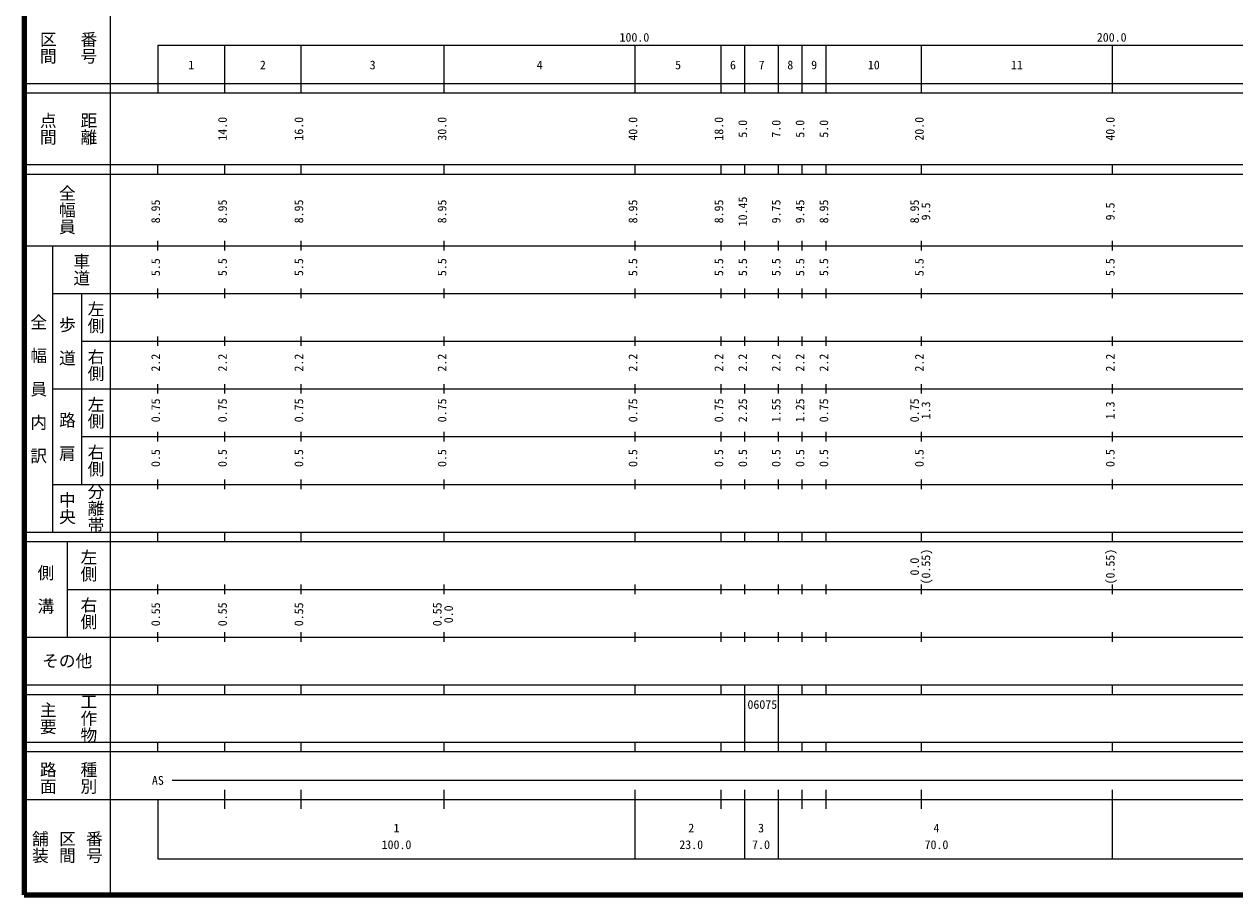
# Model space of a CAD drawing. Units: millimetres, scale not verified. Extents: x 40000 to 680000, y 20000 to 380000.
# Drawn here: x 40000 to 293634, y 20000 to 202409 of the extents above; entities that cross this region are included whole.
import ezdxf
from ezdxf.enums import TextEntityAlignment as Align

# ---------------------------------------------------------------- set-up
doc = ezdxf.new("R2010")
doc.units = ezdxf.units.MM
doc.header["$LTSCALE"] = 1000
doc.layers.add('M-TTL', color=2, linetype='Continuous', lineweight=140)
doc.layers.add('M-TTL-BAND', color=7, linetype='Continuous', lineweight=25)
doc.styles.add('@ＭＳ ゴシック', font='')
doc.styles.add('ＭＳ ゴシック', font='')
doc.styles.get('@ＭＳ ゴシック').set_extended_font_data('@MS Gothic')
doc.styles.get('ＭＳ ゴシック').set_extended_font_data('MS Gothic')

msp = doc.modelspace()

# ---------------------------------------------------------------- linework, layer by layer
at = {"layer": 'M-TTL'}
for p, q in [((40000, 380000), (40000, 20000)), ((40000, 20000), (680000, 20000))]:
    msp.add_line(p, q, dxfattribs=at)
at = {"layer": 'M-TTL-BAND'}
for p, q in [((58000, 370000), (58000, 20000)), ((68000, 198000), (579000, 198000)), ((68000, 198000), (68000, 188000)), ((82000, 188000), (82000, 198000)), ((98000, 188000), (98000, 198000)), ((128000, 188000), (128000, 198000)), ((168000, 188000), (168000, 198000)), ((186000, 188000), (186000, 198000)), ((191000, 188000), (191000, 198000)), ((198000, 188000), (198000, 198000)), ((203000, 188000), (203000, 198000)), ((208000, 188000), (208000, 198000)), ((228000, 188000), (228000, 198000)), ((268000, 188000), (268000, 198000)), ((40000, 190000), (579000, 190000)), ((40000, 188000), (579000, 188000)), ((40000, 173000), (579000, 173000)), ((68000, 171000), (68000, 173000)), ((82000, 171000), (82000, 173000)), ((98000, 171000), (98000, 173000)), ((128000, 171000), (128000, 173000)), ((168000, 171000), (168000, 173000)), ((186000, 171000), (186000, 173000)), ((191000, 171000), (191000, 173000)), ((198000, 171000), (198000, 173000)), ((203000, 171000), (203000, 173000)), ((208000, 171000), (208000, 173000)), ((228000, 171000), (228000, 173000)), ((268000, 171000), (268000, 173000)), ((40000, 171000), (579000, 171000)), ((40000, 156000), (579000, 156000)), ((46000, 96000), (46000, 156000)), ((68000, 155000), (68000, 157000)), ((82000, 155000), (82000, 157000)), ((98000, 155000), (98000, 157000)), ((128000, 155000), (128000, 157000)), ((168000, 155000), (168000, 157000)), ((186000, 155000), (186000, 157000)), ((191000, 155000), (191000, 157000)), ((198000, 155000), (198000, 157000)), ((203000, 155000), (203000, 157000)), ((208000, 155000), (208000, 157000)), ((228000, 155000), (228000, 157000)), ((268000, 155000), (268000, 157000)), ((46000, 146000), (579000, 146000)), ((52000, 146000), (52000, 106000)), ((68000, 145000), (68000, 147000)), ((82000, 145000), (82000, 147000)), ((98000, 145000), (98000, 147000)), ((128000, 145000), (128000, 147000)), ((168000, 145000), (168000, 147000)), ((186000, 145000), (186000, 147000)), ((191000, 145000), (191000, 147000)), ((198000, 145000), (198000, 147000)), ((203000, 145000), (203000, 147000)), ((208000, 145000), (208000, 147000)), ((228000, 145000), (228000, 147000)), ((268000, 145000), (268000, 147000)), ((68000, 135000), (68000, 137000)), ((82000, 135000), (82000, 137000)), ((98000, 135000), (98000, 137000)), ((128000, 135000), (128000, 137000)), ((168000, 135000), (168000, 137000)), ((186000, 135000), (186000, 137000)), ((191000, 135000), (191000, 137000)), ((198000, 135000), (198000, 137000)), ((203000, 135000), (203000, 137000)), ((208000, 135000), (208000, 137000)), ((228000, 135000), (228000, 137000)), ((268000, 135000), (268000, 137000)), ((52000, 136000), (579000, 136000)), ((68000, 125000), (68000, 127000)), ((82000, 125000), (82000, 127000)), ((98000, 125000), (98000, 127000)), ((128000, 125000), (128000, 127000)), ((168000, 125000), (168000, 127000)), ((186000, 125000), (186000, 127000)), ((191000, 125000), (191000, 127000)), ((198000, 125000), (198000, 127000)), ((203000, 125000), (203000, 127000)), ((208000, 125000), (208000, 127000)), ((228000, 125000), (228000, 127000)), ((268000, 125000), (268000, 127000)), ((46000, 126000), (579000, 126000)), ((68000, 115000), (68000, 117000)), ((82000, 115000), (82000, 117000)), ((98000, 115000), (98000, 117000)), ((128000, 115000), (128000, 117000)), ((168000, 115000), (168000, 117000)), ((186000, 115000), (186000, 117000)), ((191000, 115000), (191000, 117000)), ((198000, 115000), (198000, 117000)), ((203000, 115000), (203000, 117000)), ((208000, 115000), (208000, 117000)), ((228000, 115000), (228000, 117000)), ((268000, 115000), (268000, 117000)), ((52000, 116000), (579000, 116000)), ((68000, 105000), (68000, 107000)), ((82000, 105000), (82000, 107000)), ((98000, 105000), (98000, 107000)), ((128000, 105000), (128000, 107000)), ((168000, 105000), (168000, 107000)), ((186000, 105000), (186000, 107000)), ((191000, 105000), (191000, 107000)), ((198000, 105000), (198000, 107000)), ((203000, 105000), (203000, 107000)), ((208000, 105000), (208000, 107000)), ((228000, 105000), (228000, 107000)), ((268000, 105000), (268000, 107000)), ((46000, 106000), (579000, 106000)), ((40000, 96000), (579000, 96000)), ((40000, 94000), (579000, 94000)), ((49000, 94000), (49000, 74000)), ((68000, 94000), (68000, 96000)), ((82000, 94000), (82000, 96000)), ((98000, 94000), (98000, 96000)), ((128000, 94000), (128000, 96000)), ((168000, 94000), (168000, 96000)), ((186000, 94000), (186000, 96000)), ((191000, 94000), (191000, 96000)), ((198000, 94000), (198000, 96000)), ((203000, 94000), (203000, 96000)), ((208000, 94000), (208000, 96000)), ((228000, 94000), (228000, 96000)), ((268000, 94000), (268000, 96000)), ((49000, 84000), (579000, 84000)), ((68000, 83000), (68000, 85000)), ((82000, 83000), (82000, 85000)), ((98000, 83000), (98000, 85000)), ((128000, 83000), (128000, 85000)), ((168000, 83000), (168000, 85000)), ((186000, 83000), (186000, 85000)), ((191000, 83000), (191000, 85000)), ((198000, 83000), (198000, 85000)), ((203000, 83000), (203000, 85000)), ((208000, 83000), (208000, 85000)), ((228000, 83000), (228000, 85000)), ((268000, 83000), (268000, 85000)), ((40000, 74000), (579000, 74000)), ((68000, 73000), (68000, 75000)), ((82000, 73000), (82000, 75000)), ((98000, 73000), (98000, 75000)), ((128000, 73000), (128000, 75000)), ((168000, 73000), (168000, 75000)), ((186000, 73000), (186000, 75000)), ((191000, 73000), (191000, 75000)), ((198000, 73000), (198000, 75000)), ((203000, 73000), (203000, 75000)), ((208000, 73000), (208000, 75000)), ((228000, 73000), (228000, 75000)), ((268000, 73000), (268000, 75000)), ((40000, 64000), (579000, 64000)), ((68000, 62000), (68000, 64000)), ((82000, 62000), (82000, 64000)), ((98000, 62000), (98000, 64000)), ((128000, 62000), (128000, 64000)), ((168000, 62000), (168000, 64000)), ((186000, 62000), (186000, 64000)), ((191000, 62000), (191000, 64000)), ((198000, 62000), (198000, 64000)), ((203000, 62000), (203000, 64000)), ((208000, 62000), (208000, 64000)), ((228000, 62000), (228000, 64000)), ((268000, 62000), (268000, 64000)), ((40000, 62000), (579000, 62000)), ((191000, 52000), (191000, 62000)), ((198000, 52000), (198000, 62000)), ((40000, 52000), (579000, 52000)), ((68000, 50000), (68000, 52000)), ((82000, 50000), (82000, 52000)), ((98000, 50000), (98000, 52000)), ((128000, 50000), (128000, 52000)), ((168000, 50000), (168000, 52000)), ((186000, 50000), (186000, 52000)), ((191000, 50000), (191000, 52000)), ((198000, 50000), (198000, 52000)), ((203000, 50000), (203000, 52000)), ((208000, 50000), (208000, 52000)), ((228000, 50000), (228000, 52000)), ((268000, 50000), (268000, 52000)), ((40000, 50000), (579000, 50000)), ((71000, 44000), (565000, 44000)), ((82000, 38000), (82000, 42000)), ((98000, 38000), (98000, 42000)), ((128000, 38000), (128000, 42000)), ((168000, 27500), (168000, 42000)), ((186000, 38000), (186000, 42000)), ((191000, 27500), (191000, 42000)), ((198000, 27500), (198000, 42000)), ((203000, 38000), (203000, 42000)), ((208000, 38000), (208000, 42000)), ((228000, 38000), (228000, 42000)), ((268000, 27500), (268000, 42000)), ((40000, 40000), (579000, 40000)), ((68000, 40000), (68000, 27500)), ((68000, 27500), (579000, 27500))]:
    msp.add_line(p, q, dxfattribs=at)

# ---------------------------------------------------------------- texts
at = {"layer": 'M-TTL-BAND', "style": '@ＭＳ ゴシック'}
for s, p in [('区間', (45000, 197500)), ('番号', (53500, 197500)), ('点間', (45000, 180500)), ('距離', (53500, 180500)), ('全幅員', (49000, 163500)), ('車道', (52000, 151000)), ('左側', (55000, 141000)), ('全\u3000幅\u3000員\u3000内\u3000訳', (43000, 126000)), ('歩\u3000道', (49000, 136000)), ('右側', (55000, 131000)), ('左側', (55000, 121000)), ('路\u3000肩', (49000, 116000)), ('右側', (55000, 111000)), ('中央', (49000, 101000)), ('分離帯', (55000, 101000)), ('左側', (53500, 89000)), ('側\u3000溝', (44500, 84000)), ('右側', (53500, 79000)), ('工作物', (53500, 57000)), ('主要', (45000, 57000)), ('路面', (45000, 44500)), ('種別', (53500, 44500)), ('舗装', (43333, 30000)), ('区間', (49000, 30000)), ('番号', (54667, 30000))]:
    msp.add_text(s, height=2566, rotation=270, dxfattribs=at).set_placement(p, align=Align.MIDDLE_CENTER)
at = {"layer": 'M-TTL-BAND', "style": 'ＭＳ ゴシック'}
for s, p in [('100.0', (167844, 198195)), ('200.0', (267844, 198195)), ('1', (75000, 192405)), ('2', (90000, 192405)), ('3', (113000, 192405)), ('4', (148000, 192405)), ('5', (177000, 192405)), ('6', (188500, 192405)), ('7', (194500, 192405)), ('8', (200500, 192405)), ('9', (205500, 192405)), ('10', (218000, 192405)), ('11', (248000, 192405)), ('AS', (68000, 42500)), ('1', (118000, 32523)), ('2', (179749, 32523)), ('3', (194381, 32523)), ('4', (231135, 32523)), ('100.0', (118000, 29033)), ('23.0', (179749, 29033)), ('7.0', (194381, 29033)), ('70.0', (231135, 29033))]:
    msp.add_text(s, height=1833, dxfattribs=at).set_placement(p, align=Align.BOTTOM_CENTER)
for s, p in [('14.0', (83000, 180500)), ('16.0', (99000, 180500)), ('30.0', (129000, 180500)), ('40.0', (169000, 180500)), ('18.0', (187000, 180500)), ('20.0', (229000, 180500)), ('40.0', (269000, 180500)), ('5.0', (192000, 180500)), ('7.0', (199000, 180500)), ('5.0', (204000, 180500)), ('5.0', (209000, 180500)), ('8.95', (69000, 163174)), ('8.95', (83000, 163174)), ('8.95', (99000, 163174)), ('8.95', (129000, 163174)), ('8.95', (169000, 163174)), ('8.95', (187000, 163174)), ('10.45', (192000, 163174)), ('9.75', (199000, 163174)), ('9.45', (204000, 163174)), ('8.95', (209000, 163174)), ('8.95', (228000, 163174)), ('9.5', (230370, 163174)), ('9.5', (269000, 163174)), ('5.5', (69000, 151500)), ('5.5', (83000, 151500)), ('5.5', (99000, 151500)), ('5.5', (129000, 151500)), ('5.5', (169000, 151500)), ('5.5', (187000, 151500)), ('5.5', (192000, 151500)), ('5.5', (199000, 151500)), ('5.5', (204000, 151500)), ('5.5', (209000, 151500)), ('5.5', (229000, 151500)), ('5.5', (269000, 151500)), ('2.2', (69000, 131500)), ('2.2', (83000, 131500)), ('2.2', (99000, 131500)), ('2.2', (129000, 131500)), ('2.2', (169000, 131500)), ('2.2', (187000, 131500)), ('2.2', (192000, 131500)), ('2.2', (199000, 131500)), ('2.2', (204000, 131500)), ('2.2', (209000, 131500)), ('2.2', (229000, 131500)), ('2.2', (269000, 131500)), ('0.75', (69000, 121500)), ('0.75', (83000, 121500)), ('0.75', (99000, 121500)), ('0.75', (129000, 121500)), ('0.75', (169000, 121500)), ('0.75', (187000, 121500)), ('2.25', (192000, 121500)), ('1.55', (199000, 121500)), ('1.25', (204000, 121500)), ('0.75', (209000, 121500)), ('0.75', (228000, 121500)), ('1.3', (230370, 121500)), ('1.3', (269000, 121500)), ('0.5', (69000, 111500)), ('0.5', (83000, 111500)), ('0.5', (99000, 111500)), ('0.5', (129000, 111500)), ('0.5', (169000, 111500)), ('0.5', (187000, 111500)), ('0.5', (192000, 111500)), ('0.5', (199000, 111500)), ('0.5', (204000, 111500)), ('0.5', (209000, 111500)), ('0.5', (229000, 111500)), ('0.5', (269000, 111500)), ('(0.55)', (230370, 88764)), ('(0.55)', (269000, 88764)), ('0.0', (228000, 88764)), ('0.55', (69000, 78764)), ('0.55', (83000, 78764)), ('0.55', (99000, 78764)), ('0.55', (128000, 78764)), ('0.0', (130370, 78764))]:
    msp.add_text(s, height=1833, rotation=90, dxfattribs=at).set_placement(p, align=Align.BOTTOM_CENTER)
msp.add_text('その他', height=2566, dxfattribs=at).set_placement((49000, 69000), align=Align.MIDDLE_CENTER)
msp.add_text('06075', height=1833, dxfattribs=at).set_placement((191530, 58405), align=Align.BOTTOM_LEFT)

doc.saveas('drawing.dxf')
